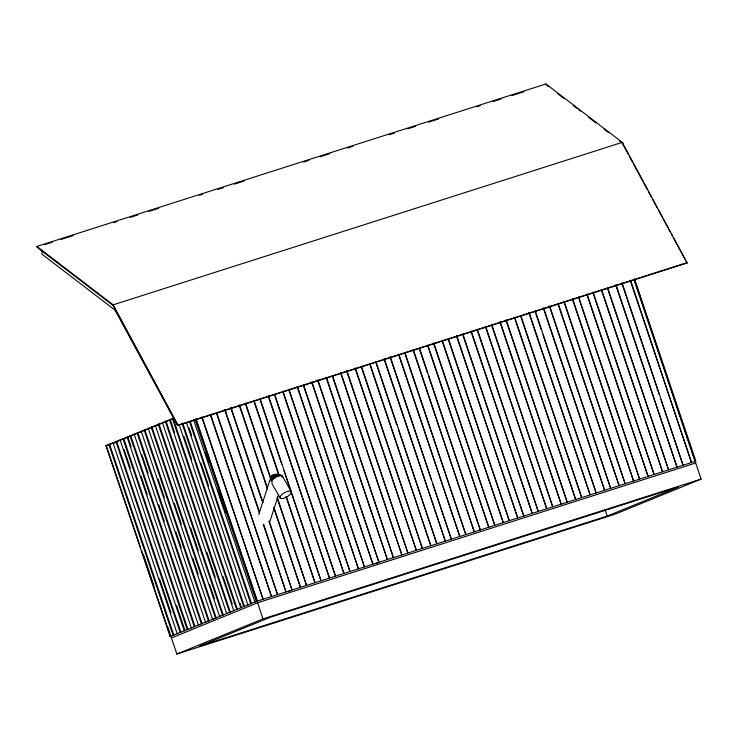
<?xml version="1.0" encoding="UTF-8"?>
<svg xmlns="http://www.w3.org/2000/svg" width="738" height="738" viewBox="0 0 738 738"><rect width="100%" height="100%" fill="white"/><g stroke="black" fill="none" stroke-linecap="round" stroke-linejoin="round"><path stroke-width="1.11" d="M272.405 482.108A6.374 4.834 17.9 0 1 271.427 480.955C267.894 473.999 278.318 472.846 282.386 476.056L291.178 491.674M113.062 305.477L113.172 304.84L622.245 142.388L687.087 262.986L178.015 425.439L113.062 305.477L36.918 247.147L36.9 246.409L545.972 83.957L622.771 142.794L622.798 143.541L622.245 142.388M687.318 262.571L177.424 425.291L115.1 310.2L115.266 309.259M282.285 477.495L281.861 475.641L276.898 474.294M258.807 514.386L270.837 477.135L274.185 478.095L278.512 475.89L281.861 475.641M269.785 521.849L278.632 494.46M178.015 425.439L113.172 304.84L36.9 246.409M274.185 478.095L271.427 480.955A6.374 2.389 -29.4 0 0 271.178 481.757M170.884 636.331L170.155 636.562L105.931 445.734L173.67 418.169M110.276 444.35L106.309 445.641L140.432 547.061M113.108 443.197L173.485 418.566M170.155 636.562L257.387 601.046L196.105 418.944M171.419 637.946L257.58 602.798L695.685 462.994M292.036 590.022L269.269 521.185M335.486 576.157L274.914 394.996M378.935 562.291L317.995 380.042M451.342 539.183L390.411 356.934M167.581 626.516L176.843 654.043L262.996 618.905L701.1 479.1L634.219 280.366M494.792 525.318L433.861 343.069M610.658 488.344L549.718 306.095M639.615 479.1L578.684 296.851M695.141 461.388L634.21 279.13M607.199 516.056L678.609 486.932L270.745 617.088L199.334 646.211L607.199 516.056L605.031 509.617M701.1 479.1L614.948 514.238L176.843 654.043M44.603 244.702L52.278 242.249M61.06 239.444L73.127 235.597M113.717 222.645L117.01 221.594M130.174 217.387L137.858 214.942M148.827 211.437L158.707 208.291M199.297 195.33L202.59 194.278M217.95 189.38L223.429 187.627M234.407 184.131L244.278 180.976M303.521 162.074L309.01 160.321M319.978 156.816L329.858 153.67M347.413 148.07L352.893 146.318M389.101 134.759L394.581 133.015M407.754 128.809L415.429 126.364M428.594 122.157L438.473 119.012M476.868 106.752L480.161 105.7M493.325 101.503L501.01 99.049M511.978 95.553L524.045 91.697M163.153 422.459L162.434 422.69L226.649 613.518L227.378 613.287M156.096 425.337L155.367 425.568L219.592 616.405L220.311 616.175M149.03 428.215L148.31 428.455L212.526 619.283L213.254 619.053M141.973 431.103L141.244 431.333L205.468 622.162L206.188 621.931M134.906 433.981L134.178 434.212L198.402 625.04L199.131 624.809M120.783 439.737L120.054 439.968L184.279 630.805L185.007 630.575L176.566 605.492M113.717 442.625L112.997 442.855L177.221 633.684L177.941 633.453M113.145 443.28L116.438 442.228M105.931 445.734L111.051 444.101M255.625 601.765L254.896 601.996L193.614 419.894M288.493 591.313L290.707 590.603M376.288 563.297L378.483 562.596M248.558 604.653L247.839 604.883L186.548 422.773M241.501 607.531L240.773 607.761L179.122 424.562M234.435 610.409L233.715 610.64L169.491 419.811L170.22 419.581L174.62 432.662M192.064 627.687L191.345 627.927L127.121 437.09L127.84 436.859L131.152 446.674M275.283 474.248L279.859 475.549M273.77 474.534L278.512 475.89M272.47 475.143L277.045 476.453M271.464 476.028L275.569 477.2M270.606 478.381L272.977 479.054M270.809 479.682L272.036 480.032M546.895 85.387L548.712 86.78M557.771 93.726L564.118 98.588M573.177 105.525L576.802 108.302M578.62 109.694L580.428 111.087M588.592 117.333L595.843 122.886M603.998 129.141L608.527 132.609M619.403 140.94L621.221 142.333M115.1 310.2L42.057 254.241L41.928 250.034M271.87 483.372L280.117 498.012M622.125 143.024L628.13 154.113M629.219 156.133L632.494 162.175M633.591 164.196L642.872 181.336M643.96 183.347L647.235 189.398M648.324 191.419L651.599 197.461M652.696 199.481L657.604 208.55M658.702 210.57L661.977 216.612M663.065 218.632L667.982 227.71M669.071 229.721L670.159 231.741M671.257 233.752L672.346 235.773M673.434 237.784L684.901 258.955M685.989 260.975L687.087 262.986M634.579 279.047L695.86 461.158L256.307 601.424L195.026 419.313M630.584 280.292L691.515 462.541L630.234 280.431M622.134 282.986L683.065 465.235L661.045 399.811M621.783 283.134L659.219 394.36M616.101 284.914L677.032 467.163L615.75 285.053M607.651 287.608L668.582 469.857L607.669 288.844M601.618 289.536L662.549 471.785L601.267 289.674M593.168 292.23L654.099 474.479L592.817 292.377M587.134 294.158L648.065 476.407L586.784 294.296M579.072 299.176L639.256 478.012M572.651 298.779L633.591 481.028L572.301 298.918M564.201 301.473L625.141 483.722L564.219 302.709M558.168 303.401L619.108 485.65L557.817 303.539M549.367 306.242L610.289 487.255M543.685 308.023L604.625 490.272L543.334 308.161M535.235 310.716L596.175 492.966L542.956 334.849M535.253 311.953L541.12 329.397M529.201 312.644L590.142 494.894L528.851 312.783M520.76 315.338L581.692 497.587L520.77 316.574M514.727 317.266L575.658 499.515L514.368 317.405M506.277 319.96L567.208 502.209L546.655 441.149M505.917 320.108L544.819 435.697M500.244 321.888L561.175 504.137L499.884 322.026M491.794 324.582L552.725 506.831L491.803 325.818M485.761 326.51L546.692 508.759L485.401 326.648M477.311 329.203L538.242 511.452L476.951 329.351M471.278 331.131L532.209 513.38L470.918 331.27M462.827 333.825L523.759 516.074L463.206 336.15M456.794 335.753L517.725 518.002L456.435 335.891M448.344 338.447L509.275 520.696L448.353 339.683M442.311 340.375L503.242 522.624L441.961 340.513M433.51 343.216L494.423 524.229M427.828 344.997L488.759 527.246L427.837 346.233M419.378 347.69L480.309 529.939L428.566 376.186M419.387 348.926L427.468 372.911M413.714 350.707L474.276 531.867L412.994 349.757M404.894 352.312L465.826 534.561L404.904 353.548M398.861 354.24L459.792 536.489L398.511 354.378M390.061 357.081L431.158 479.211M432.994 484.663L450.973 538.094M384.378 358.862L445.309 541.111L384.028 359M375.928 361.555L436.859 543.805L398.326 429.304M375.946 362.792L396.859 424.95M369.895 363.483L430.826 545.733L369.544 363.622M361.445 366.177L422.376 548.426L361.094 366.325M355.412 368.105L416.343 550.354L355.061 368.244M346.961 370.799L407.893 553.048L346.611 370.946M340.928 372.727L401.859 554.976L340.578 372.865M332.478 375.421L393.409 557.67L332.497 376.657M326.445 377.349L387.376 559.598L326.095 377.487M317.644 380.19L378.566 561.203M311.962 381.97L372.902 564.219L311.611 382.109M303.512 384.664L364.452 566.913L303.53 385.9M297.479 386.592L358.419 568.841L297.128 386.73M289.028 389.286L349.969 571.535L289.047 390.522M282.995 391.214L343.936 573.463L282.645 391.352M274.933 396.232L317.497 522.725M318.604 526L335.117 575.068M268.521 395.836L329.452 578.085L268.162 395.974M260.071 398.529L321.002 580.778L283.936 470.641M260.08 399.765L281.731 464.101M254.398 401.546L279.351 475.696M286.326 496.416L314.969 582.706L285.975 496.563M253.678 400.596L278.632 474.746M245.588 403.151L270.911 478.39M277.147 496.932L306.519 585.4L277.156 498.168M245.228 403.299L270.182 477.449M239.555 405.079L267.442 487.947M274.047 507.578L300.486 587.328L273.697 507.726M239.195 405.217L267.451 489.183M231.105 407.773L263.032 502.643M230.745 407.92L261.944 500.604M268.918 521.323L286.897 574.754M287.626 576.941L291.667 588.933M225.072 409.701L259.564 512.2M263.604 524.192L286.003 591.95L263.245 524.34M224.712 409.839L259.582 513.436M216.621 412.394L277.553 594.644L216.631 413.631M210.588 414.322L271.519 596.572L210.229 414.461M202.138 417.016L263.069 599.265L201.788 417.164M195.754 419.083L262.996 618.905M205.349 452.376L208.651 462.191M217.821 489.451L225.533 512.347M190.219 421.343L251.501 603.453L250.782 603.684L189.491 421.573M189.113 427.994L191.677 435.623M200.856 462.892L208.559 485.788M182.784 423.132L244.444 606.332L243.715 606.562L182.065 423.363M183.882 436.324L191.594 459.23M240.034 603.167L241.132 606.442M223.061 576.609L232.239 603.869M206.825 552.227L215.265 577.3M190.588 527.845L198.291 550.742M209.675 584.551L214.444 598.721M174.352 503.464L181.327 524.183M192.701 557.983L198.208 574.339M158.117 479.082L164.353 497.615M175.727 531.425L181.234 547.78M141.881 454.7L148.117 473.233M158.762 504.857L164.26 521.222M141.059 476.121L147.296 494.654M124.085 449.553L130.322 468.095M159.593 578.933L170.967 612.734M143.357 554.552L154.002 586.175M141.539 550.327L170.524 636.479M545.972 83.957L545.991 84.695M173.153 418.381L172.434 418.612L236.658 609.44L237.378 609.21L173.153 418.381M166.096 421.26L165.367 421.49L229.592 612.319L230.321 612.088L166.096 421.26M159.03 424.138L158.31 424.368L222.535 615.206L223.254 614.966L159.03 424.138M151.973 427.016L151.244 427.247L215.468 618.084L216.197 617.854L151.973 427.016M144.906 429.903L144.187 430.134L208.411 620.962L209.131 620.732L144.906 429.903M137.849 432.782L137.12 433.012L201.345 623.841L202.074 623.61L137.849 432.782M130.783 435.66L130.063 435.89L194.288 626.719L195.007 626.488L130.783 435.66M123.726 438.538L122.997 438.769L187.221 629.606L187.95 629.376L123.726 438.538M116.659 441.425L115.94 441.656L180.164 632.484L180.884 632.254L116.659 441.425M109.602 444.304L108.873 444.534L173.098 635.363L173.827 635.132L109.602 444.304M282.645 498.51A6.374 2.389 -29.4 0 0 291.326 492.301A6.374 2.389 -29.4 0 0 282.977 493.704A6.374 2.389 -29.4 0 0 282.645 498.51"/></g></svg>
